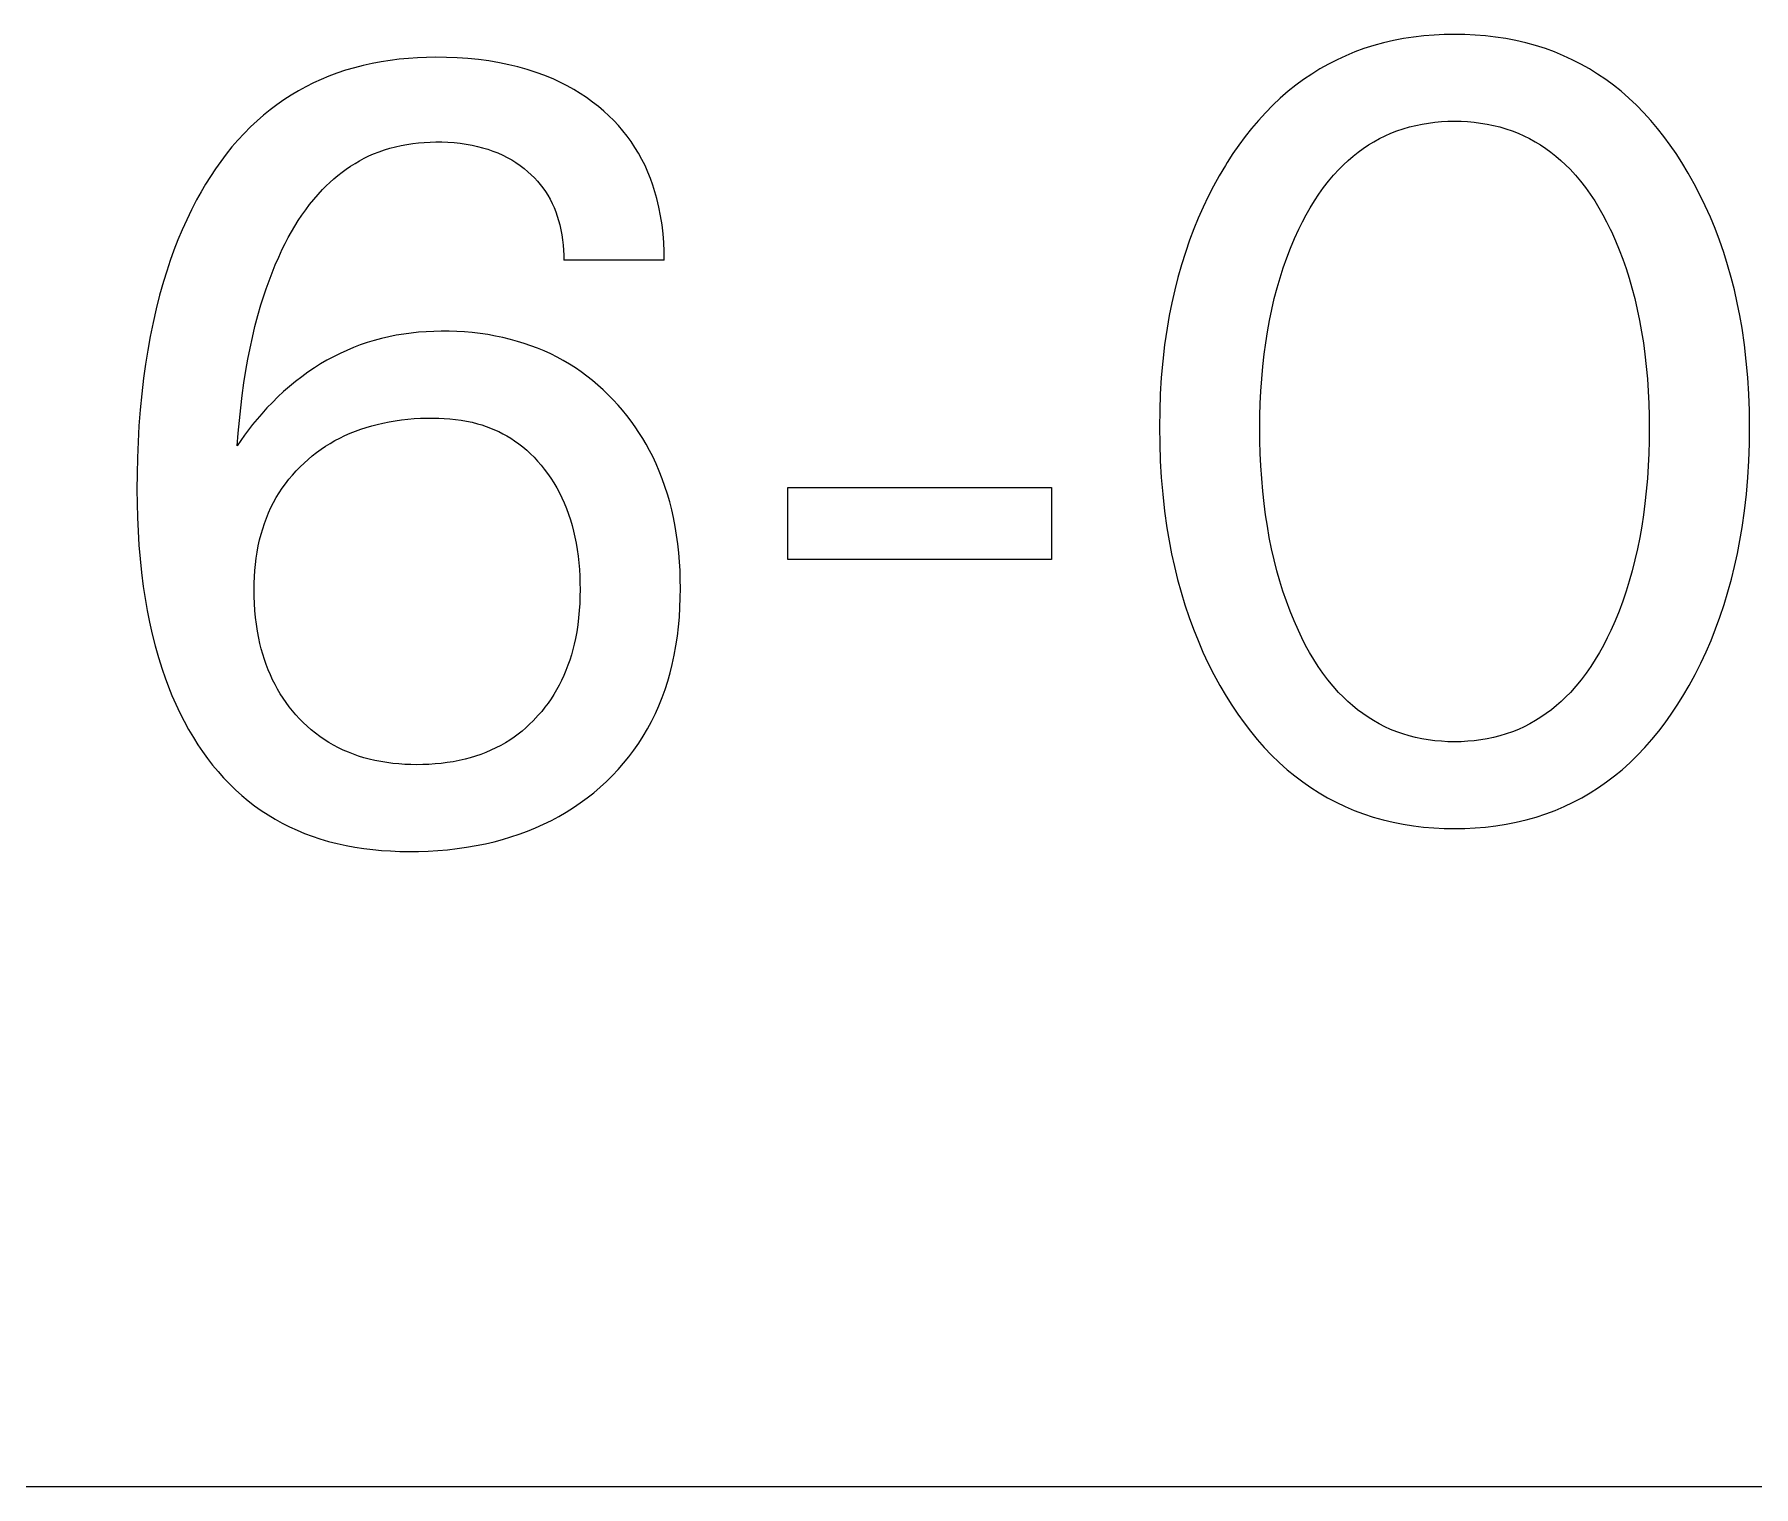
# Model space of a CAD drawing. Extents: x 10 to 622, y -523 to 292.
# Drawn here: x 262.188 to 262.961, y 94.014 to 94.667 of the extents above; entities that cross this region are included whole.
import ezdxf

# ---------------------------------------------------------------- set-up
doc = ezdxf.new("R2010")
doc.units = 0
doc.header["$LTSCALE"] = 5
doc.header["$MEASUREMENT"] = 0
doc.layers.get('0').update_dxf_attribs({"linetype": 'CONTINUOUS'})

msp = doc.modelspace()

# ---------------------------------------------------------------- linework, layer by layer
at = {"color": 7, "linetype": 'Continuous'}
for p, q in [((262.79009, 94.66213), (262.78571, 94.66073)), ((262.79452, 94.66334), (262.79009, 94.66213)), ((262.79899, 94.66438), (262.79452, 94.66334)), ((262.80351, 94.66524), (262.79899, 94.66438)), ((262.80806, 94.66593), (262.80351, 94.66524)), ((262.81263, 94.66646), (262.80806, 94.66593)), ((262.81723, 94.66683), (262.81263, 94.66646)), ((262.82184, 94.66705), (262.81723, 94.66683)), ((262.82645, 94.66712), (262.82184, 94.66705)), ((262.83108, 94.66705), (262.82645, 94.66712)), ((262.8357, 94.66684), (262.83108, 94.66705)), ((262.84031, 94.66647), (262.8357, 94.66684)), ((262.8449, 94.66594), (262.84031, 94.66647)), ((262.84946, 94.66525), (262.8449, 94.66594)), ((262.85399, 94.66438), (262.84946, 94.66525)), ((262.85847, 94.66335), (262.85399, 94.66438)), ((262.86292, 94.66213), (262.85847, 94.66335)), ((262.8673, 94.66073), (262.86292, 94.66213)), ((262.33957, 94.65406), (262.33556, 94.65318)), ((262.34362, 94.65481), (262.33957, 94.65406)), ((262.34768, 94.65543), (262.34362, 94.65481)), ((262.35177, 94.65593), (262.34768, 94.65543)), ((262.35587, 94.65632), (262.35177, 94.65593)), ((262.35999, 94.65659), (262.35587, 94.65632)), ((262.3641, 94.65676), (262.35999, 94.65659)), ((262.36822, 94.65683), (262.3641, 94.65676)), ((262.37303, 94.65678), (262.36822, 94.65683)), ((262.37782, 94.6566), (262.37303, 94.65678)), ((262.3826, 94.65627), (262.37782, 94.6566)), ((262.38737, 94.65579), (262.3826, 94.65627)), ((262.39212, 94.65516), (262.38737, 94.65579)), ((262.39684, 94.65436), (262.39212, 94.65516)), ((262.40101, 94.6535), (262.39684, 94.65436)), ((262.77362, 94.65572), (262.76973, 94.65372)), ((262.77759, 94.65755), (262.77362, 94.65572)), ((262.78162, 94.65922), (262.77759, 94.65755)), ((262.78571, 94.66073), (262.78162, 94.65922)), ((262.8714, 94.65922), (262.8673, 94.66073)), ((262.87543, 94.65755), (262.8714, 94.65922)), ((262.8794, 94.65572), (262.87543, 94.65755)), ((262.88329, 94.65373), (262.8794, 94.65572)), ((262.31665, 94.64688), (262.31318, 94.64528)), ((262.32017, 94.64835), (262.31665, 94.64688)), ((262.32374, 94.6497), (262.32017, 94.64835)), ((262.32763, 94.651), (262.32374, 94.6497)), ((262.33158, 94.65216), (262.32763, 94.651)), ((262.33556, 94.65318), (262.33158, 94.65216)), ((262.40516, 94.65251), (262.40101, 94.6535)), ((262.40926, 94.65136), (262.40516, 94.65251)), ((262.41331, 94.65006), (262.40926, 94.65136)), ((262.41731, 94.6486), (262.41331, 94.65006)), ((262.42124, 94.64696), (262.41731, 94.6486)), ((262.42431, 94.64553), (262.42124, 94.64696)), ((262.75858, 94.64684), (262.75506, 94.64425)), ((262.76221, 94.64928), (262.75858, 94.64684)), ((262.76593, 94.65157), (262.76221, 94.64928)), ((262.76973, 94.65372), (262.76593, 94.65157)), ((262.8871, 94.65158), (262.88329, 94.65373)), ((262.89082, 94.64928), (262.8871, 94.65158)), ((262.89444, 94.64684), (262.89082, 94.64928)), ((262.89796, 94.64426), (262.89444, 94.64684)), ((262.30314, 94.63975), (262.29992, 94.63768)), ((262.30642, 94.64171), (262.30314, 94.63975)), ((262.30977, 94.64355), (262.30642, 94.64171)), ((262.31318, 94.64528), (262.30977, 94.64355)), ((262.42732, 94.64399), (262.42431, 94.64553)), ((262.43028, 94.64234), (262.42732, 94.64399)), ((262.43317, 94.64058), (262.43028, 94.64234)), ((262.43599, 94.6387), (262.43317, 94.64058)), ((262.43874, 94.63672), (262.43599, 94.6387)), ((262.74809, 94.63846), (262.74467, 94.63525)), ((262.75164, 94.64154), (262.74809, 94.63846)), ((262.75506, 94.64425), (262.75164, 94.64154)), ((262.90138, 94.64154), (262.89796, 94.64426)), ((262.90491, 94.63846), (262.90138, 94.64154)), ((262.90832, 94.63525), (262.90491, 94.63846)), ((262.29076, 94.63081), (262.28788, 94.62831)), ((262.29373, 94.63321), (262.29076, 94.63081)), ((262.29679, 94.6355), (262.29373, 94.63321)), ((262.29992, 94.63768), (262.29679, 94.6355)), ((262.44141, 94.63463), (262.43874, 94.63672)), ((262.44376, 94.63263), (262.44141, 94.63463)), ((262.44604, 94.63054), (262.44376, 94.63263)), ((262.74138, 94.6319), (262.73822, 94.62842)), ((262.74467, 94.63525), (262.74138, 94.6319)), ((262.9116, 94.6319), (262.90832, 94.63525)), ((262.91475, 94.62842), (262.9116, 94.6319)), ((262.28489, 94.62551), (262.282, 94.62261)), ((262.28788, 94.62831), (262.28489, 94.62551)), ((262.44823, 94.62837), (262.44604, 94.63054)), ((262.45034, 94.62612), (262.44823, 94.62837)), ((262.45236, 94.62379), (262.45034, 94.62612)), ((262.45428, 94.62137), (262.45236, 94.62379)), ((262.73518, 94.62484), (262.73227, 94.62115)), ((262.73822, 94.62842), (262.73518, 94.62484)), ((262.79786, 94.6227), (262.80057, 94.62376)), ((262.80057, 94.62376), (262.80334, 94.6247)), ((262.80334, 94.6247), (262.80614, 94.62552)), ((262.80614, 94.62552), (262.80897, 94.62622)), ((262.80897, 94.62622), (262.81184, 94.6268)), ((262.81184, 94.6268), (262.81473, 94.62727)), ((262.81473, 94.62727), (262.81765, 94.62764)), ((262.81765, 94.62764), (262.82057, 94.62789)), ((262.82057, 94.62789), (262.82351, 94.62804)), ((262.82351, 94.62804), (262.82645, 94.62809)), ((262.82645, 94.62809), (262.8294, 94.62804)), ((262.8294, 94.62804), (262.83233, 94.62789)), ((262.83233, 94.62789), (262.83526, 94.62764)), ((262.83526, 94.62764), (262.83817, 94.62727)), ((262.83817, 94.62727), (262.84107, 94.6268)), ((262.84107, 94.6268), (262.84393, 94.62622)), ((262.84393, 94.62622), (262.84677, 94.62552)), ((262.84677, 94.62552), (262.84957, 94.6247)), ((262.84957, 94.6247), (262.85233, 94.62376)), ((262.85233, 94.62376), (262.85505, 94.6227)), ((262.91777, 94.62483), (262.91475, 94.62842)), ((262.92067, 94.62114), (262.91777, 94.62483)), ((262.27655, 94.6165), (262.27399, 94.61331)), ((262.27923, 94.6196), (262.27655, 94.6165)), ((262.282, 94.62261), (262.27923, 94.6196)), ((262.34514, 94.61521), (262.34762, 94.61597)), ((262.34762, 94.61597), (262.35014, 94.61662)), ((262.35014, 94.61662), (262.35268, 94.61719)), ((262.35268, 94.61719), (262.35524, 94.61767)), ((262.35524, 94.61767), (262.35782, 94.61805)), ((262.35782, 94.61805), (262.36041, 94.61835)), ((262.36041, 94.61835), (262.36301, 94.61857)), ((262.36301, 94.61857), (262.36562, 94.61871)), ((262.36562, 94.61871), (262.36822, 94.61877)), ((262.36822, 94.61877), (262.37096, 94.61875)), ((262.37096, 94.61875), (262.3737, 94.61864)), ((262.3737, 94.61864), (262.37643, 94.61844)), ((262.37643, 94.61844), (262.37914, 94.61815)), ((262.37914, 94.61815), (262.38185, 94.61776)), ((262.38185, 94.61776), (262.38454, 94.61728)), ((262.38454, 94.61728), (262.38691, 94.61676)), ((262.38691, 94.61676), (262.38926, 94.61616)), ((262.38926, 94.61616), (262.39159, 94.61547)), ((262.39159, 94.61547), (262.39389, 94.61468)), ((262.4561, 94.61889), (262.45428, 94.62137)), ((262.4578, 94.61633), (262.4561, 94.61889)), ((262.45943, 94.61365), (262.4578, 94.61633)), ((262.72947, 94.61736), (262.7268, 94.61349)), ((262.73227, 94.62115), (262.72947, 94.61736)), ((262.78307, 94.61411), (262.78539, 94.6158)), ((262.78539, 94.6158), (262.78777, 94.61739)), ((262.78777, 94.61739), (262.79021, 94.61888)), ((262.79021, 94.61888), (262.7927, 94.62026)), ((262.7927, 94.62026), (262.79525, 94.62154)), ((262.79525, 94.62154), (262.79786, 94.6227)), ((262.85505, 94.6227), (262.85765, 94.62154)), ((262.85765, 94.62154), (262.86021, 94.62026)), ((262.86021, 94.62026), (262.8627, 94.61888)), ((262.8627, 94.61888), (262.86514, 94.61739)), ((262.86514, 94.61739), (262.86752, 94.6158)), ((262.86752, 94.6158), (262.86984, 94.61411)), ((262.92346, 94.61736), (262.92067, 94.62114)), ((262.92612, 94.61349), (262.92346, 94.61736)), ((262.27152, 94.61003), (262.26915, 94.60669)), ((262.27399, 94.61331), (262.27152, 94.61003)), ((262.32797, 94.60653), (262.32992, 94.60786)), ((262.32992, 94.60786), (262.33191, 94.60912)), ((262.33191, 94.60912), (262.33394, 94.6103)), ((262.33394, 94.6103), (262.33602, 94.61142)), ((262.33602, 94.61142), (262.33813, 94.61245)), ((262.33813, 94.61245), (262.34027, 94.6134)), ((262.34027, 94.6134), (262.34269, 94.61436)), ((262.34269, 94.61436), (262.34514, 94.61521)), ((262.39389, 94.61468), (262.39615, 94.61379)), ((262.39615, 94.61379), (262.39836, 94.6128)), ((262.39836, 94.6128), (262.40038, 94.61179)), ((262.40038, 94.61179), (262.40236, 94.61067)), ((262.40236, 94.61067), (262.40428, 94.60947)), ((262.40428, 94.60947), (262.40614, 94.60818)), ((262.40614, 94.60818), (262.40795, 94.60681)), ((262.46094, 94.6109), (262.45943, 94.61365)), ((262.46233, 94.6081), (262.46094, 94.6109)), ((262.46361, 94.60523), (262.46233, 94.6081)), ((262.72337, 94.60816), (262.72065, 94.60358)), ((262.72424, 94.60955), (262.72337, 94.60816)), ((262.7268, 94.61349), (262.72424, 94.60955)), ((262.77452, 94.60651), (262.77655, 94.60853)), ((262.77655, 94.60853), (262.77865, 94.61047)), ((262.77865, 94.61047), (262.78083, 94.61233)), ((262.78083, 94.61233), (262.78307, 94.61411)), ((262.86984, 94.61411), (262.87208, 94.61233)), ((262.87208, 94.61233), (262.87426, 94.61047)), ((262.87426, 94.61047), (262.87636, 94.60853)), ((262.87636, 94.60853), (262.87839, 94.60651)), ((262.92867, 94.60955), (262.92612, 94.61349)), ((262.93155, 94.60479), (262.92867, 94.60955)), ((262.2647, 94.59979), (262.26262, 94.59625)), ((262.26688, 94.60327), (262.2647, 94.59979)), ((262.26915, 94.60669), (262.26688, 94.60327)), ((262.31892, 94.59897), (262.32063, 94.60059)), ((262.32063, 94.60059), (262.3224, 94.60217)), ((262.3224, 94.60217), (262.32421, 94.60368)), ((262.32421, 94.60368), (262.32607, 94.60514)), ((262.32607, 94.60514), (262.32797, 94.60653)), ((262.40795, 94.60681), (262.40969, 94.60535)), ((262.40969, 94.60535), (262.41116, 94.60401)), ((262.41116, 94.60401), (262.41257, 94.6026)), ((262.41257, 94.6026), (262.41393, 94.60114)), ((262.41393, 94.60114), (262.41521, 94.59962)), ((262.46478, 94.60231), (262.46361, 94.60523)), ((262.46584, 94.59935), (262.46478, 94.60231)), ((262.72065, 94.60358), (262.71807, 94.59892)), ((262.76751, 94.59823), (262.76972, 94.60109)), ((262.76972, 94.60109), (262.77206, 94.60385)), ((262.77206, 94.60385), (262.77452, 94.60651)), ((262.87839, 94.60651), (262.88085, 94.60385)), ((262.88085, 94.60385), (262.88318, 94.60109)), ((262.88318, 94.60109), (262.8854, 94.59823)), ((262.93428, 94.59995), (262.93155, 94.60479)), ((262.93685, 94.59502), (262.93428, 94.59995)), ((262.26064, 94.59267), (262.25834, 94.58825)), ((262.26262, 94.59625), (262.26064, 94.59267)), ((262.31147, 94.5906), (262.31332, 94.5929)), ((262.31332, 94.5929), (262.31525, 94.59513)), ((262.31525, 94.59513), (262.31726, 94.5973)), ((262.31726, 94.5973), (262.31892, 94.59897)), ((262.41521, 94.59962), (262.41643, 94.59805)), ((262.41643, 94.59805), (262.41757, 94.59643)), ((262.41757, 94.59643), (262.41864, 94.59475)), ((262.41864, 94.59475), (262.41965, 94.59298)), ((262.41965, 94.59298), (262.42058, 94.59115)), ((262.46679, 94.59635), (262.46584, 94.59935)), ((262.46764, 94.59332), (262.46679, 94.59635)), ((262.46858, 94.5894), (262.46764, 94.59332)), ((262.71564, 94.59419), (262.71335, 94.58939)), ((262.71807, 94.59892), (262.71564, 94.59419)), ((262.76153, 94.58916), (262.76341, 94.59225)), ((262.76341, 94.59225), (262.76541, 94.59528)), ((262.76541, 94.59528), (262.76751, 94.59823)), ((262.8854, 94.59823), (262.8875, 94.59528)), ((262.8875, 94.59528), (262.88949, 94.59225)), ((262.88949, 94.59225), (262.89138, 94.58916)), ((262.93926, 94.59002), (262.93685, 94.59502)), ((262.25834, 94.58825), (262.25618, 94.58378)), ((262.30636, 94.58337), (262.30799, 94.58583)), ((262.30799, 94.58583), (262.30969, 94.58824)), ((262.30969, 94.58824), (262.31147, 94.5906)), ((262.42058, 94.59115), (262.42142, 94.58929)), ((262.42142, 94.58929), (262.42218, 94.58739)), ((262.42218, 94.58739), (262.42287, 94.58545)), ((262.42287, 94.58545), (262.42347, 94.58349)), ((262.46935, 94.58546), (262.46858, 94.5894)), ((262.46997, 94.58148), (262.46935, 94.58546)), ((262.71119, 94.58453), (262.70918, 94.57961)), ((262.71335, 94.58939), (262.71119, 94.58453)), ((262.75804, 94.58279), (262.75974, 94.586)), ((262.75974, 94.586), (262.76153, 94.58916)), ((262.89138, 94.58916), (262.89317, 94.586)), ((262.89317, 94.586), (262.89486, 94.58279)), ((262.94153, 94.58496), (262.93926, 94.59002)), ((262.94364, 94.57983), (262.94153, 94.58496)), ((262.25415, 94.57926), (262.25224, 94.57468)), ((262.25618, 94.58378), (262.25415, 94.57926)), ((262.30187, 94.57573), (262.3033, 94.57831)), ((262.3033, 94.57831), (262.3048, 94.58086)), ((262.3048, 94.58086), (262.30636, 94.58337)), ((262.42347, 94.58349), (262.424, 94.5815)), ((262.424, 94.5815), (262.42451, 94.57925)), ((262.42451, 94.57925), (262.42493, 94.57698)), ((262.42493, 94.57698), (262.42526, 94.5747)), ((262.47043, 94.5775), (262.46997, 94.58148)), ((262.47074, 94.57352), (262.47043, 94.5775)), ((262.70918, 94.57961), (262.7073, 94.57464)), ((262.75448, 94.57528), (262.75644, 94.57954)), ((262.75644, 94.57954), (262.75804, 94.58279)), ((262.89486, 94.58279), (262.89647, 94.57954)), ((262.89647, 94.57954), (262.89699, 94.57845)), ((262.89699, 94.57845), (262.89883, 94.57436)), ((262.94561, 94.57464), (262.94364, 94.57983)), ((262.25044, 94.57006), (262.24876, 94.5654)), ((262.25224, 94.57468), (262.25044, 94.57006)), ((262.29755, 94.56699), (262.29918, 94.57047)), ((262.29918, 94.57047), (262.30049, 94.57311)), ((262.30049, 94.57311), (262.30187, 94.57573)), ((262.42526, 94.5747), (262.42551, 94.57241)), ((262.42551, 94.57241), (262.42568, 94.57013)), ((262.42568, 94.57013), (262.42577, 94.56785)), ((262.4709, 94.56954), (262.47074, 94.57352)), ((262.47092, 94.56559), (262.4709, 94.56954)), ((262.70538, 94.5691), (262.70362, 94.56351)), ((262.7073, 94.57464), (262.70538, 94.5691)), ((262.75098, 94.56659), (262.75267, 94.57096)), ((262.75267, 94.57096), (262.75448, 94.57528)), ((262.89883, 94.57436), (262.90054, 94.57021)), ((262.90054, 94.57021), (262.90214, 94.56602)), ((262.94753, 94.5691), (262.94561, 94.57464)), ((262.94929, 94.56351), (262.94753, 94.5691)), ((262.24876, 94.5654), (262.24719, 94.5607)), ((262.29456, 94.55994), (262.29602, 94.56348)), ((262.29602, 94.56348), (262.29755, 94.56699)), ((262.42577, 94.56785), (262.42579, 94.56559)), ((262.47092, 94.56559), (262.42579, 94.56559)), ((262.70362, 94.56351), (262.70202, 94.55787)), ((262.74799, 94.55772), (262.74942, 94.56217)), ((262.74942, 94.56217), (262.75098, 94.56659)), ((262.90214, 94.56602), (262.90361, 94.56179)), ((262.90361, 94.56179), (262.90497, 94.55752)), ((262.95089, 94.55787), (262.94929, 94.56351)), ((262.24573, 94.55596), (262.244, 94.54986)), ((262.24719, 94.5607), (262.24573, 94.55596)), ((262.29191, 94.55276), (262.2932, 94.55636)), ((262.2932, 94.55636), (262.29456, 94.55994)), ((262.70202, 94.55787), (262.70058, 94.55219)), ((262.74668, 94.55322), (262.74799, 94.55772)), ((262.90497, 94.55752), (262.90623, 94.55322)), ((262.95233, 94.55219), (262.95089, 94.55787)), ((262.244, 94.54986), (262.24244, 94.54372)), ((262.28956, 94.54547), (262.2907, 94.54913)), ((262.2907, 94.54913), (262.29191, 94.55276)), ((262.69928, 94.54648), (262.69814, 94.54073)), ((262.70058, 94.55219), (262.69928, 94.54648)), ((262.74423, 94.54338), (262.74539, 94.54832)), ((262.74539, 94.54832), (262.74668, 94.55322)), ((262.90623, 94.55322), (262.90752, 94.54832)), ((262.90752, 94.54832), (262.90867, 94.54338)), ((262.95363, 94.54648), (262.95233, 94.55219)), ((262.95477, 94.54073), (262.95363, 94.54648)), ((262.24244, 94.54372), (262.24103, 94.53754)), ((262.28688, 94.53577), (262.28816, 94.54064)), ((262.28816, 94.54064), (262.28956, 94.54547)), ((262.69814, 94.54073), (262.69713, 94.53495)), ((262.74229, 94.53342), (262.7432, 94.53841)), ((262.7432, 94.53841), (262.74423, 94.54338)), ((262.90867, 94.54338), (262.90971, 94.53841)), ((262.90971, 94.53841), (262.91061, 94.53342)), ((262.95578, 94.53495), (262.95477, 94.54073)), ((262.23977, 94.53133), (262.23864, 94.52509)), ((262.24103, 94.53754), (262.23977, 94.53133)), ((262.28465, 94.52595), (262.28572, 94.53087)), ((262.28572, 94.53087), (262.28688, 94.53577)), ((262.34381, 94.53039), (262.34054, 94.52951)), ((262.34711, 94.53115), (262.34381, 94.53039)), ((262.35043, 94.5318), (262.34711, 94.53115)), ((262.35377, 94.53235), (262.35043, 94.5318)), ((262.35713, 94.5328), (262.35377, 94.53235)), ((262.3605, 94.53315), (262.35713, 94.5328)), ((262.36388, 94.5334), (262.3605, 94.53315)), ((262.36727, 94.53356), (262.36388, 94.5334)), ((262.37066, 94.53363), (262.36727, 94.53356)), ((262.37416, 94.53361), (262.37066, 94.53363)), ((262.37766, 94.5335), (262.37416, 94.53361)), ((262.38115, 94.5333), (262.37766, 94.5335)), ((262.38464, 94.53299), (262.38115, 94.5333)), ((262.38811, 94.53259), (262.38464, 94.53299)), ((262.39157, 94.53209), (262.38811, 94.53259)), ((262.39501, 94.53148), (262.39157, 94.53209)), ((262.39843, 94.53076), (262.39501, 94.53148)), ((262.40183, 94.52994), (262.39843, 94.53076)), ((262.69713, 94.53495), (262.69606, 94.52759)), ((262.7415, 94.52841), (262.74229, 94.53342)), ((262.91061, 94.53342), (262.9114, 94.52841)), ((262.95685, 94.52759), (262.95578, 94.53495)), ((262.23864, 94.52509), (262.23765, 94.51882)), ((262.28368, 94.521), (262.28465, 94.52595)), ((262.32514, 94.52363), (262.32218, 94.52215)), ((262.32814, 94.52501), (262.32514, 94.52363)), ((262.33119, 94.52629), (262.32814, 94.52501)), ((262.33427, 94.52747), (262.33119, 94.52629)), ((262.33739, 94.52854), (262.33427, 94.52747)), ((262.34054, 94.52951), (262.33739, 94.52854)), ((262.40492, 94.52909), (262.40183, 94.52994)), ((262.40798, 94.52815), (262.40492, 94.52909)), ((262.41102, 94.52712), (262.40798, 94.52815)), ((262.41401, 94.52598), (262.41102, 94.52712)), ((262.41697, 94.52476), (262.41401, 94.52598)), ((262.41989, 94.52344), (262.41697, 94.52476)), ((262.42276, 94.52202), (262.41989, 94.52344)), ((262.69606, 94.52759), (262.6952, 94.52021)), ((262.74021, 94.51784), (262.74083, 94.52338)), ((262.74083, 94.52338), (262.7415, 94.52841)), ((262.9114, 94.52841), (262.91208, 94.52338)), ((262.91208, 94.52338), (262.9127, 94.51784)), ((262.9577, 94.52021), (262.95685, 94.52759)), ((262.23765, 94.51882), (262.23678, 94.51254)), ((262.28193, 94.51041), (262.28281, 94.51604)), ((262.28281, 94.51604), (262.28368, 94.521)), ((262.31073, 94.51519), (262.30789, 94.51313)), ((262.31363, 94.51715), (262.31073, 94.51519)), ((262.31642, 94.51891), (262.31363, 94.51715)), ((262.31928, 94.52057), (262.31642, 94.51891)), ((262.32218, 94.52215), (262.31928, 94.52057)), ((262.42558, 94.5205), (262.42276, 94.52202)), ((262.42834, 94.51888), (262.42558, 94.5205)), ((262.43103, 94.51718), (262.42834, 94.51888)), ((262.43365, 94.51538), (262.43103, 94.51718)), ((262.43622, 94.51348), (262.43365, 94.51538)), ((262.6952, 94.52021), (262.69455, 94.5128)), ((262.73971, 94.51229), (262.74021, 94.51784)), ((262.9127, 94.51784), (262.91319, 94.51229)), ((262.95835, 94.5128), (262.9577, 94.52021)), ((262.23678, 94.51254), (262.23594, 94.50541)), ((262.28115, 94.50477), (262.28193, 94.51041)), ((262.30242, 94.50876), (262.29978, 94.50646)), ((262.30512, 94.51099), (262.30242, 94.50876)), ((262.30789, 94.51313), (262.30512, 94.51099)), ((262.43871, 94.51151), (262.43622, 94.51348)), ((262.44115, 94.50945), (262.43871, 94.51151)), ((262.44351, 94.50731), (262.44115, 94.50945)), ((262.44581, 94.50509), (262.44351, 94.50731)), ((262.69455, 94.5128), (262.6941, 94.50538)), ((262.73934, 94.50673), (262.73971, 94.51229)), ((262.91319, 94.51229), (262.91357, 94.50673)), ((262.95881, 94.50538), (262.95835, 94.5128)), ((262.23594, 94.50541), (262.23525, 94.49826)), ((262.28047, 94.49912), (262.28115, 94.50477)), ((262.29471, 94.50163), (262.29228, 94.49912)), ((262.29721, 94.50408), (262.29471, 94.50163)), ((262.29978, 94.50646), (262.29721, 94.50408)), ((262.44803, 94.5028), (262.44581, 94.50509)), ((262.45019, 94.50045), (262.44803, 94.5028)), ((262.45222, 94.49809), (262.45019, 94.50045)), ((262.6941, 94.50538), (262.69383, 94.49794)), ((262.73893, 94.49559), (262.73908, 94.50116)), ((262.73908, 94.50116), (262.73934, 94.50673)), ((262.91357, 94.50673), (262.91383, 94.50116)), ((262.91383, 94.50116), (262.91398, 94.49559)), ((262.95907, 94.49794), (262.95881, 94.50538)), ((262.23525, 94.49826), (262.23469, 94.4911)), ((262.27937, 94.48781), (262.27988, 94.49347)), ((262.27988, 94.49347), (262.28047, 94.49912)), ((262.28576, 94.4917), (262.2821, 94.4869)), ((262.28991, 94.49655), (262.28576, 94.4917)), ((262.29228, 94.49912), (262.28991, 94.49655)), ((262.3394, 94.49111), (262.34189, 94.49176)), ((262.34189, 94.49176), (262.34439, 94.49235)), ((262.34439, 94.49235), (262.34718, 94.49291)), ((262.34718, 94.49291), (262.34999, 94.49339)), ((262.34999, 94.49339), (262.3528, 94.49379)), ((262.3528, 94.49379), (262.35563, 94.4941)), ((262.35563, 94.4941), (262.35846, 94.49434)), ((262.35846, 94.49434), (262.3613, 94.4945)), ((262.3613, 94.4945), (262.36415, 94.49459)), ((262.36415, 94.49459), (262.367, 94.4946)), ((262.367, 94.4946), (262.36953, 94.49454)), ((262.36953, 94.49454), (262.37205, 94.49442)), ((262.37205, 94.49442), (262.37457, 94.49423)), ((262.37457, 94.49423), (262.37708, 94.49397)), ((262.37708, 94.49397), (262.37958, 94.49363)), ((262.37958, 94.49363), (262.38207, 94.49319)), ((262.38207, 94.49319), (262.38453, 94.49267)), ((262.38453, 94.49267), (262.38698, 94.49205)), ((262.38698, 94.49205), (262.38894, 94.49147)), ((262.45418, 94.49567), (262.45222, 94.49809)), ((262.45607, 94.4932), (262.45418, 94.49567)), ((262.45788, 94.49067), (262.45607, 94.4932)), ((262.69383, 94.49794), (262.69374, 94.4905)), ((262.73887, 94.49001), (262.73893, 94.49559)), ((262.91398, 94.49559), (262.91403, 94.49001)), ((262.95916, 94.4905), (262.95907, 94.49794)), ((262.23428, 94.48393), (262.23399, 94.47676)), ((262.23469, 94.4911), (262.23428, 94.48393)), ((262.27893, 94.48215), (262.27937, 94.48781)), ((262.28048, 94.48455), (262.27893, 94.48215)), ((262.2821, 94.4869), (262.28048, 94.48455)), ((262.32073, 94.48322), (262.32287, 94.48444)), ((262.32287, 94.48444), (262.32504, 94.4856)), ((262.32504, 94.4856), (262.32735, 94.48672)), ((262.32735, 94.48672), (262.3297, 94.48775)), ((262.3297, 94.48775), (262.33208, 94.48871)), ((262.33208, 94.48871), (262.3345, 94.48959)), ((262.3345, 94.48959), (262.33694, 94.49039)), ((262.33694, 94.49039), (262.3394, 94.49111)), ((262.38894, 94.49147), (262.39088, 94.49082)), ((262.39088, 94.49082), (262.3928, 94.49011)), ((262.3928, 94.49011), (262.39469, 94.48932)), ((262.39469, 94.48932), (262.39655, 94.48847)), ((262.39655, 94.48847), (262.39838, 94.48756)), ((262.39838, 94.48756), (262.40018, 94.48657)), ((262.40018, 94.48657), (262.40193, 94.48552)), ((262.40193, 94.48552), (262.40365, 94.4844)), ((262.40365, 94.4844), (262.40553, 94.48306)), ((262.45962, 94.48809), (262.45788, 94.49067)), ((262.46128, 94.48547), (262.45962, 94.48809)), ((262.46286, 94.48279), (262.46128, 94.48547)), ((262.69374, 94.4905), (262.69382, 94.48294)), ((262.73892, 94.48436), (262.73887, 94.49001)), ((262.73907, 94.4787), (262.73892, 94.48436)), ((262.91399, 94.48436), (262.91384, 94.4787)), ((262.91403, 94.49001), (262.91399, 94.48436)), ((262.95908, 94.48295), (262.95916, 94.4905)), ((262.23399, 94.47676), (262.23384, 94.46958)), ((262.31077, 94.47599), (262.31266, 94.47758)), ((262.31266, 94.47758), (262.31461, 94.47909)), ((262.31461, 94.47909), (262.3166, 94.48054)), ((262.3166, 94.48054), (262.31864, 94.48191)), ((262.31864, 94.48191), (262.32073, 94.48322)), ((262.40553, 94.48306), (262.40736, 94.48163)), ((262.40736, 94.48163), (262.40912, 94.48013)), ((262.40912, 94.48013), (262.41082, 94.47856)), ((262.41082, 94.47856), (262.41246, 94.47693)), ((262.41246, 94.47693), (262.41404, 94.47523)), ((262.46436, 94.48007), (262.46286, 94.48279)), ((262.46577, 94.4773), (262.46436, 94.48007)), ((262.46733, 94.47401), (262.46577, 94.4773)), ((262.69382, 94.48294), (262.69408, 94.47538)), ((262.73933, 94.47306), (262.73907, 94.4787)), ((262.91384, 94.4787), (262.91358, 94.47306)), ((262.95883, 94.47541), (262.95908, 94.48295)), ((262.23384, 94.46958), (262.2338, 94.46239)), ((262.30212, 94.46704), (262.30373, 94.46896)), ((262.30373, 94.46896), (262.3054, 94.47082)), ((262.3054, 94.47082), (262.30714, 94.47261)), ((262.30714, 94.47261), (262.30894, 94.47435)), ((262.30894, 94.47435), (262.31077, 94.47599)), ((262.41404, 94.47523), (262.41556, 94.47347)), ((262.41556, 94.47347), (262.41701, 94.47166)), ((262.41701, 94.47166), (262.41852, 94.46963)), ((262.41852, 94.46963), (262.41996, 94.46755)), ((262.46876, 94.47067), (262.46733, 94.47401)), ((262.47009, 94.46729), (262.46876, 94.47067)), ((262.69408, 94.47538), (262.69453, 94.46783)), ((262.7397, 94.46741), (262.73933, 94.47306)), ((262.91358, 94.47306), (262.91321, 94.46741)), ((262.95838, 94.46788), (262.95883, 94.47541)), ((262.2338, 94.46239), (262.23387, 94.45616)), ((262.29647, 94.45882), (262.29776, 94.46095)), ((262.29776, 94.46095), (262.29914, 94.46303)), ((262.29914, 94.46303), (262.30059, 94.46506)), ((262.30059, 94.46506), (262.30212, 94.46704)), ((262.41996, 94.46755), (262.42132, 94.46541)), ((262.42132, 94.46541), (262.42259, 94.46323)), ((262.42259, 94.46323), (262.42379, 94.461)), ((262.42379, 94.461), (262.42491, 94.45873)), ((262.47131, 94.46386), (262.47009, 94.46729)), ((262.47242, 94.46039), (262.47131, 94.46386)), ((262.52663, 94.43098), (262.52663, 94.46342)), ((262.52663, 94.46342), (262.6452, 94.46342)), ((262.6452, 94.46342), (262.6452, 94.43098)), ((262.69453, 94.46783), (262.69517, 94.46029)), ((262.74019, 94.46178), (262.7397, 94.46741)), ((262.7408, 94.45616), (262.74019, 94.46178)), ((262.91272, 94.46178), (262.91211, 94.45616)), ((262.91321, 94.46741), (262.91272, 94.46178)), ((262.95774, 94.46036), (262.95838, 94.46788)), ((262.23387, 94.45616), (262.23403, 94.44993)), ((262.29302, 94.45198), (262.29408, 94.4543)), ((262.29408, 94.4543), (262.29523, 94.45658)), ((262.29523, 94.45658), (262.29647, 94.45882)), ((262.42491, 94.45873), (262.42595, 94.45643)), ((262.42595, 94.45643), (262.42698, 94.45394)), ((262.42698, 94.45394), (262.42791, 94.45141)), ((262.47342, 94.45689), (262.47242, 94.46039)), ((262.47432, 94.45337), (262.47342, 94.45689)), ((262.47512, 94.44982), (262.47432, 94.45337)), ((262.69517, 94.46029), (262.69602, 94.45278)), ((262.74147, 94.45105), (262.7408, 94.45616)), ((262.91211, 94.45616), (262.91144, 94.45105)), ((262.95583, 94.4454), (262.95689, 94.45287)), ((262.95689, 94.45287), (262.95774, 94.46036)), ((262.23403, 94.44993), (262.2343, 94.4437)), ((262.29035, 94.44479), (262.29116, 94.44722)), ((262.29116, 94.44722), (262.29205, 94.44962)), ((262.29205, 94.44962), (262.29302, 94.45198)), ((262.42791, 94.45141), (262.42875, 94.44885)), ((262.42875, 94.44885), (262.42951, 94.44626)), ((262.42951, 94.44626), (262.43019, 94.44365)), ((262.47589, 94.44589), (262.47512, 94.44982)), ((262.47654, 94.44194), (262.47589, 94.44589)), ((262.69602, 94.45278), (262.69708, 94.44529)), ((262.69708, 94.44529), (262.69807, 94.43943)), ((262.74225, 94.44596), (262.74147, 94.45105)), ((262.74314, 94.44089), (262.74225, 94.44596)), ((262.91066, 94.44596), (262.90976, 94.44089)), ((262.91144, 94.45105), (262.91066, 94.44596)), ((262.95484, 94.43953), (262.95583, 94.4454)), ((262.2343, 94.4437), (262.23468, 94.43748)), ((262.23468, 94.43748), (262.23519, 94.43127)), ((262.28838, 94.43712), (262.28899, 94.43987)), ((262.28899, 94.43987), (262.28963, 94.44234)), ((262.28963, 94.44234), (262.29035, 94.44479)), ((262.43019, 94.44365), (262.4308, 94.44102)), ((262.4308, 94.44102), (262.43132, 94.43838)), ((262.43132, 94.43838), (262.43182, 94.43542)), ((262.47708, 94.43797), (262.47654, 94.44194)), ((262.47751, 94.43399), (262.47708, 94.43797)), ((262.69807, 94.43943), (262.69919, 94.43359)), ((262.74416, 94.43584), (262.74314, 94.44089)), ((262.90976, 94.44089), (262.90875, 94.43584)), ((262.95371, 94.4337), (262.95484, 94.43953)), ((262.23519, 94.43127), (262.23583, 94.42507)), ((262.28709, 94.42877), (262.28743, 94.43156)), ((262.28743, 94.43156), (262.28786, 94.43435)), ((262.28786, 94.43435), (262.28838, 94.43712)), ((262.43182, 94.43542), (262.43223, 94.43246)), ((262.43223, 94.43246), (262.43256, 94.42948)), ((262.47784, 94.43), (262.47751, 94.43399)), ((262.47807, 94.42601), (262.47784, 94.43)), ((262.6452, 94.43098), (262.52663, 94.43098)), ((262.69919, 94.43359), (262.70047, 94.42778)), ((262.7453, 94.43082), (262.74416, 94.43584)), ((262.74657, 94.42583), (262.7453, 94.43082)), ((262.90761, 94.43082), (262.90634, 94.42583)), ((262.90875, 94.43584), (262.90761, 94.43082)), ((262.95244, 94.42789), (262.95371, 94.4337)), ((262.23583, 94.42507), (262.23662, 94.41889)), ((262.28654, 94.42033), (262.28665, 94.42315)), ((262.28665, 94.42315), (262.28683, 94.42596)), ((262.28683, 94.42596), (262.28709, 94.42877)), ((262.43256, 94.42948), (262.43281, 94.42649)), ((262.43281, 94.42649), (262.43298, 94.4235)), ((262.43298, 94.4235), (262.43308, 94.4205)), ((262.4782, 94.422), (262.47807, 94.42601)), ((262.47824, 94.41799), (262.4782, 94.422)), ((262.70047, 94.42778), (262.70189, 94.42201)), ((262.70189, 94.42201), (262.70346, 94.41627)), ((262.74786, 94.42126), (262.74657, 94.42583)), ((262.90634, 94.42583), (262.90504, 94.42126)), ((262.94944, 94.41638), (262.95102, 94.42212)), ((262.95102, 94.42212), (262.95244, 94.42789)), ((262.23662, 94.41889), (262.23743, 94.4135)), ((262.28649, 94.41751), (262.28654, 94.42033)), ((262.28652, 94.41436), (262.28649, 94.41751)), ((262.28664, 94.41121), (262.28652, 94.41436)), ((262.43307, 94.41433), (262.43295, 94.41115)), ((262.43311, 94.41751), (262.43307, 94.41433)), ((262.43308, 94.4205), (262.43311, 94.41751)), ((262.47819, 94.41367), (262.47824, 94.41799)), ((262.70346, 94.41627), (262.70519, 94.41059)), ((262.74927, 94.41672), (262.74786, 94.42126)), ((262.75081, 94.41223), (262.74927, 94.41672)), ((262.90363, 94.41672), (262.9021, 94.41223)), ((262.90504, 94.42126), (262.90363, 94.41672)), ((262.94772, 94.4107), (262.94944, 94.41638)), ((262.23743, 94.4135), (262.23836, 94.40812)), ((262.23836, 94.40812), (262.23942, 94.40278)), ((262.28684, 94.40808), (262.28664, 94.41121)), ((262.28713, 94.40495), (262.28684, 94.40808)), ((262.43275, 94.40798), (262.43247, 94.40481)), ((262.43295, 94.41115), (262.43275, 94.40798)), ((262.47777, 94.40505), (262.47803, 94.40936)), ((262.47803, 94.40936), (262.47819, 94.41367)), ((262.70519, 94.41059), (262.70708, 94.40495)), ((262.75247, 94.40778), (262.75081, 94.41223)), ((262.75426, 94.40337), (262.75247, 94.40778)), ((262.90044, 94.40778), (262.89864, 94.40337)), ((262.9021, 94.41223), (262.90044, 94.40778)), ((262.94583, 94.40506), (262.94772, 94.4107)), ((262.23942, 94.40278), (262.24062, 94.39746)), ((262.28751, 94.40183), (262.28713, 94.40495)), ((262.288, 94.39872), (262.28751, 94.40183)), ((262.28858, 94.39563), (262.288, 94.39872)), ((262.43208, 94.40166), (262.43161, 94.39851)), ((262.43247, 94.40481), (262.43208, 94.40166)), ((262.47687, 94.39646), (262.47738, 94.40075)), ((262.47738, 94.40075), (262.47777, 94.40505)), ((262.70708, 94.40495), (262.70901, 94.3997)), ((262.70901, 94.3997), (262.71109, 94.39449)), ((262.7562, 94.39902), (262.75426, 94.40337)), ((262.75779, 94.39568), (262.7562, 94.39902)), ((262.89671, 94.39902), (262.89512, 94.39568)), ((262.89864, 94.40337), (262.89671, 94.39902)), ((262.94182, 94.39457), (262.9439, 94.39979)), ((262.9439, 94.39979), (262.94583, 94.40506)), ((262.24062, 94.39746), (262.24195, 94.39217)), ((262.24195, 94.39217), (262.24344, 94.38693)), ((262.28912, 94.39321), (262.28858, 94.39563)), ((262.28972, 94.3908), (262.28912, 94.39321)), ((262.43049, 94.39295), (262.42989, 94.39053)), ((262.43102, 94.39539), (262.43049, 94.39295)), ((262.43161, 94.39851), (262.43102, 94.39539)), ((262.47546, 94.38795), (262.47623, 94.3922)), ((262.47623, 94.3922), (262.47687, 94.39646)), ((262.71109, 94.39449), (262.71331, 94.38935)), ((262.75948, 94.39238), (262.75779, 94.39568)), ((262.76127, 94.38914), (262.75948, 94.39238)), ((262.89343, 94.39238), (262.89164, 94.38914)), ((262.89512, 94.39568), (262.89343, 94.39238)), ((262.93959, 94.38942), (262.94182, 94.39457)), ((262.24344, 94.38693), (262.24508, 94.38173)), ((262.29039, 94.38841), (262.28972, 94.3908)), ((262.29113, 94.38604), (262.29039, 94.38841)), ((262.29195, 94.3837), (262.29113, 94.38604)), ((262.29284, 94.38138), (262.29195, 94.3837)), ((262.42767, 94.3834), (262.42678, 94.38107)), ((262.42848, 94.38575), (262.42767, 94.3834)), ((262.42922, 94.38813), (262.42848, 94.38575)), ((262.42989, 94.39053), (262.42922, 94.38813)), ((262.47359, 94.37996), (262.47454, 94.38373)), ((262.47454, 94.38373), (262.47546, 94.38795)), ((262.71331, 94.38935), (262.71569, 94.38427)), ((262.71569, 94.38427), (262.71822, 94.37927)), ((262.76315, 94.38595), (262.76127, 94.38914)), ((262.76515, 94.38283), (262.76315, 94.38595)), ((262.88976, 94.38595), (262.88776, 94.38283)), ((262.89164, 94.38914), (262.88976, 94.38595)), ((262.93468, 94.37931), (262.93721, 94.38432)), ((262.93721, 94.38432), (262.93959, 94.38942)), ((262.24508, 94.38173), (262.24646, 94.37772)), ((262.24646, 94.37772), (262.24795, 94.37374)), ((262.2938, 94.3791), (262.29284, 94.38138)), ((262.29484, 94.37685), (262.2938, 94.3791)), ((262.29591, 94.37474), (262.29484, 94.37685)), ((262.42476, 94.37652), (262.4237, 94.37442)), ((262.42581, 94.37878), (262.42476, 94.37652)), ((262.42678, 94.38107), (262.42581, 94.37878)), ((262.47133, 94.37252), (262.47252, 94.37622)), ((262.47252, 94.37622), (262.47359, 94.37996)), ((262.71822, 94.37927), (262.72091, 94.37434)), ((262.76725, 94.3798), (262.76515, 94.38283)), ((262.76948, 94.37684), (262.76725, 94.3798)), ((262.77183, 94.37399), (262.76948, 94.37684)), ((262.88343, 94.37684), (262.88108, 94.37399)), ((262.88566, 94.3798), (262.88343, 94.37684)), ((262.88776, 94.38283), (262.88566, 94.3798)), ((262.932, 94.37436), (262.93468, 94.37931)), ((262.24795, 94.37374), (262.24954, 94.36981)), ((262.24954, 94.36981), (262.25124, 94.36592)), ((262.29704, 94.37267), (262.29591, 94.37474)), ((262.29825, 94.37064), (262.29704, 94.37267)), ((262.29952, 94.36865), (262.29825, 94.37064)), ((262.30087, 94.3667), (262.29952, 94.36865)), ((262.42008, 94.36836), (262.41874, 94.36643)), ((262.42136, 94.37034), (262.42008, 94.36836)), ((262.42256, 94.37236), (262.42136, 94.37034)), ((262.4237, 94.37442), (262.42256, 94.37236)), ((262.46857, 94.36525), (262.47001, 94.36886)), ((262.47001, 94.36886), (262.47133, 94.37252)), ((262.72091, 94.37434), (262.72375, 94.3695)), ((262.72375, 94.3695), (262.7263, 94.36544)), ((262.7743, 94.37123), (262.77183, 94.37399)), ((262.77633, 94.36917), (262.7743, 94.37123)), ((262.77843, 94.36717), (262.77633, 94.36917)), ((262.87658, 94.36917), (262.87448, 94.36717)), ((262.87861, 94.37123), (262.87658, 94.36917)), ((262.88108, 94.37399), (262.87861, 94.37123)), ((262.92662, 94.36544), (262.92916, 94.3695)), ((262.92916, 94.3695), (262.932, 94.37436)), ((262.25124, 94.36592), (262.25305, 94.36208)), ((262.25305, 94.36208), (262.25497, 94.3583)), ((262.30227, 94.3648), (262.30087, 94.3667)), ((262.30374, 94.36295), (262.30227, 94.3648)), ((262.30528, 94.36115), (262.30374, 94.36295)), ((262.30692, 94.35936), (262.30528, 94.36115)), ((262.41433, 94.36091), (262.41207, 94.35849)), ((262.41586, 94.3627), (262.41433, 94.36091)), ((262.41733, 94.36454), (262.41586, 94.3627)), ((262.41874, 94.36643), (262.41733, 94.36454)), ((262.46528, 94.3582), (262.46699, 94.3617)), ((262.46699, 94.3617), (262.46857, 94.36525)), ((262.7263, 94.36544), (262.72897, 94.36145)), ((262.72897, 94.36145), (262.73176, 94.35754)), ((262.78061, 94.36526), (262.77843, 94.36717)), ((262.78286, 94.36343), (262.78061, 94.36526)), ((262.78518, 94.36169), (262.78286, 94.36343)), ((262.78757, 94.36005), (262.78518, 94.36169)), ((262.79002, 94.35851), (262.78757, 94.36005)), ((262.86534, 94.36005), (262.86289, 94.35851)), ((262.86773, 94.36169), (262.86534, 94.36005)), ((262.87005, 94.36343), (262.86773, 94.36169)), ((262.8723, 94.36526), (262.87005, 94.36343)), ((262.87448, 94.36717), (262.8723, 94.36526)), ((262.92118, 94.35754), (262.92396, 94.36145)), ((262.92396, 94.36145), (262.92662, 94.36544)), ((262.25497, 94.3583), (262.25701, 94.35457)), ((262.25701, 94.35457), (262.25917, 94.35091)), ((262.30863, 94.35763), (262.30692, 94.35936)), ((262.3104, 94.35596), (262.30863, 94.35763)), ((262.31223, 94.35435), (262.3104, 94.35596)), ((262.31411, 94.35282), (262.31223, 94.35435)), ((262.31606, 94.35136), (262.31411, 94.35282)), ((262.40524, 94.35243), (262.4034, 94.35107)), ((262.40703, 94.35385), (262.40524, 94.35243)), ((262.40876, 94.35534), (262.40703, 94.35385)), ((262.41044, 94.35689), (262.40876, 94.35534)), ((262.41207, 94.35849), (262.41044, 94.35689)), ((262.46153, 94.35154), (262.46344, 94.35478)), ((262.46344, 94.35478), (262.46528, 94.3582)), ((262.73176, 94.35754), (262.73467, 94.35373)), ((262.73467, 94.35373), (262.73772, 94.35002)), ((262.79253, 94.35708), (262.79002, 94.35851)), ((262.7951, 94.35576), (262.79253, 94.35708)), ((262.79772, 94.35456), (262.7951, 94.35576)), ((262.80044, 94.35347), (262.79772, 94.35456)), ((262.80321, 94.35251), (262.80044, 94.35347)), ((262.80603, 94.35166), (262.80321, 94.35251)), ((262.84969, 94.35251), (262.84688, 94.35166)), ((262.85246, 94.35347), (262.84969, 94.35251)), ((262.85519, 94.35456), (262.85246, 94.35347)), ((262.85781, 94.35576), (262.85519, 94.35456)), ((262.86038, 94.35708), (262.85781, 94.35576)), ((262.86289, 94.35851), (262.86038, 94.35708)), ((262.91525, 94.35002), (262.91828, 94.35373)), ((262.91828, 94.35373), (262.92118, 94.35754)), ((262.25917, 94.35091), (262.2612, 94.34771)), ((262.2612, 94.34771), (262.26332, 94.34457)), ((262.26332, 94.34457), (262.26554, 94.3415)), ((262.31805, 94.34998), (262.31606, 94.35136)), ((262.32011, 94.34868), (262.31805, 94.34998)), ((262.32223, 94.34745), (262.32011, 94.34868)), ((262.32441, 94.34631), (262.32223, 94.34745)), ((262.32663, 94.34525), (262.32441, 94.34631)), ((262.32889, 94.34427), (262.32663, 94.34525)), ((262.39302, 94.34517), (262.39075, 94.3442)), ((262.39526, 94.34622), (262.39302, 94.34517)), ((262.39744, 94.34735), (262.39526, 94.34622)), ((262.39958, 94.34858), (262.39744, 94.34735)), ((262.40151, 94.34979), (262.39958, 94.34858)), ((262.4034, 94.35107), (262.40151, 94.34979)), ((262.45508, 94.34228), (262.45734, 94.34529)), ((262.45734, 94.34529), (262.4595, 94.34838)), ((262.4595, 94.34838), (262.46153, 94.35154)), ((262.73772, 94.35002), (262.74089, 94.34642)), ((262.74089, 94.34642), (262.74419, 94.34296)), ((262.80888, 94.35094), (262.80603, 94.35166)), ((262.81176, 94.35034), (262.80888, 94.35094)), ((262.81466, 94.34985), (262.81176, 94.35034)), ((262.81759, 94.34948), (262.81466, 94.34985)), ((262.82054, 94.34922), (262.81759, 94.34948)), ((262.82349, 94.34906), (262.82054, 94.34922)), ((262.82645, 94.34901), (262.82349, 94.34906)), ((262.82941, 94.34906), (262.82645, 94.34901)), ((262.83237, 94.34922), (262.82941, 94.34906)), ((262.83532, 94.34948), (262.83237, 94.34922)), ((262.83824, 94.34985), (262.83532, 94.34948)), ((262.84115, 94.35034), (262.83824, 94.34985)), ((262.84403, 94.35094), (262.84115, 94.35034)), ((262.84688, 94.35166), (262.84403, 94.35094)), ((262.9088, 94.34295), (262.9121, 94.34642)), ((262.9121, 94.34642), (262.91525, 94.35002)), ((262.26554, 94.3415), (262.26785, 94.33851)), ((262.26785, 94.33851), (262.27027, 94.33559)), ((262.33119, 94.34338), (262.32889, 94.34427)), ((262.33351, 94.34257), (262.33119, 94.34338)), ((262.33587, 94.34185), (262.33351, 94.34257)), ((262.33824, 94.3412), (262.33587, 94.34185)), ((262.34087, 94.34059), (262.33824, 94.3412)), ((262.34353, 94.34007), (262.34087, 94.34059)), ((262.34619, 94.33964), (262.34353, 94.34007)), ((262.34887, 94.3393), (262.34619, 94.33964)), ((262.35157, 94.33904), (262.34887, 94.3393)), ((262.35427, 94.33885), (262.35157, 94.33904)), ((262.35697, 94.33875), (262.35427, 94.33885)), ((262.35968, 94.33871), (262.35697, 94.33875)), ((262.36242, 94.33874), (262.35968, 94.33871)), ((262.36515, 94.33884), (262.36242, 94.33874)), ((262.36788, 94.33902), (262.36515, 94.33884)), ((262.37061, 94.33928), (262.36788, 94.33902)), ((262.37332, 94.33962), (262.37061, 94.33928)), ((262.37602, 94.34005), (262.37332, 94.33962)), ((262.3787, 94.34056), (262.37602, 94.34005)), ((262.38137, 94.34118), (262.3787, 94.34056)), ((262.38375, 94.34181), (262.38137, 94.34118)), ((262.38611, 94.34253), (262.38375, 94.34181)), ((262.38845, 94.34332), (262.38611, 94.34253)), ((262.39075, 94.3442), (262.38845, 94.34332)), ((262.45021, 94.33653), (262.4527, 94.33936)), ((262.4527, 94.33936), (262.45508, 94.34228)), ((262.74419, 94.34296), (262.74763, 94.33962)), ((262.74763, 94.33962), (262.75121, 94.33643)), ((262.90181, 94.33643), (262.90538, 94.33962)), ((262.90538, 94.33962), (262.9088, 94.34295)), ((262.27027, 94.33559), (262.27278, 94.33276)), ((262.27278, 94.33276), (262.27539, 94.33003)), ((262.27539, 94.33003), (262.2781, 94.32739)), ((262.44214, 94.32858), (262.44494, 94.33115)), ((262.44494, 94.33115), (262.44763, 94.33379)), ((262.44763, 94.33379), (262.45021, 94.33653)), ((262.75121, 94.33643), (262.75462, 94.33363)), ((262.75462, 94.33363), (262.75815, 94.33097)), ((262.75815, 94.33097), (262.76179, 94.32845)), ((262.89123, 94.32844), (262.89487, 94.33096)), ((262.89487, 94.33096), (262.8984, 94.33363)), ((262.8984, 94.33363), (262.90181, 94.33643)), ((262.2781, 94.32739), (262.28091, 94.32486)), ((262.28091, 94.32486), (262.28381, 94.32245)), ((262.28381, 94.32245), (262.28672, 94.32021)), ((262.43009, 94.31939), (262.43322, 94.32152)), ((262.43322, 94.32152), (262.43628, 94.32377)), ((262.43628, 94.32377), (262.43925, 94.32612)), ((262.43925, 94.32612), (262.44214, 94.32858)), ((262.76179, 94.32845), (262.76552, 94.32607)), ((262.76552, 94.32607), (262.76935, 94.32385)), ((262.76935, 94.32385), (262.77326, 94.32178)), ((262.77326, 94.32178), (262.77725, 94.31988)), ((262.87577, 94.31988), (262.87976, 94.32178)), ((262.87976, 94.32178), (262.88367, 94.32384)), ((262.88367, 94.32384), (262.8875, 94.32607)), ((262.8875, 94.32607), (262.89123, 94.32844)), ((262.28672, 94.32021), (262.28972, 94.31809)), ((262.28972, 94.31809), (262.29279, 94.31609)), ((262.29279, 94.31609), (262.29594, 94.3142)), ((262.29594, 94.3142), (262.29917, 94.31243)), ((262.41673, 94.31193), (262.42026, 94.31366)), ((262.42026, 94.31366), (262.4236, 94.31546)), ((262.4236, 94.31546), (262.42688, 94.31736)), ((262.42688, 94.31736), (262.43009, 94.31939)), ((262.77725, 94.31988), (262.78132, 94.31815)), ((262.78132, 94.31815), (262.78544, 94.31659)), ((262.78544, 94.31659), (262.78984, 94.31514)), ((262.78984, 94.31514), (262.79429, 94.31389)), ((262.79429, 94.31389), (262.79879, 94.31282)), ((262.85419, 94.31281), (262.8587, 94.31388)), ((262.8587, 94.31388), (262.86317, 94.31514)), ((262.86317, 94.31514), (262.86757, 94.31659)), ((262.86757, 94.31659), (262.8717, 94.31815)), ((262.8717, 94.31815), (262.87577, 94.31988)), ((262.29917, 94.31243), (262.30245, 94.31078)), ((262.30245, 94.31078), (262.30579, 94.30924)), ((262.30579, 94.30924), (262.30918, 94.30783)), ((262.30918, 94.30783), (262.31262, 94.30654)), ((262.31262, 94.30654), (262.31609, 94.30537)), ((262.39827, 94.30509), (262.40204, 94.30622)), ((262.40204, 94.30622), (262.40578, 94.30746)), ((262.40578, 94.30746), (262.40948, 94.30883)), ((262.40948, 94.30883), (262.41313, 94.31031)), ((262.41313, 94.31031), (262.41673, 94.31193)), ((262.79879, 94.31282), (262.80334, 94.31193)), ((262.80334, 94.31193), (262.80792, 94.31121)), ((262.80792, 94.31121), (262.81253, 94.31066)), ((262.81253, 94.31066), (262.81716, 94.31028)), ((262.81716, 94.31028), (262.8218, 94.31005)), ((262.8218, 94.31005), (262.82645, 94.30998)), ((262.82645, 94.30998), (262.83112, 94.31005)), ((262.83112, 94.31005), (262.83577, 94.31027)), ((262.83577, 94.31027), (262.84042, 94.31066)), ((262.84042, 94.31066), (262.84504, 94.3112)), ((262.84504, 94.3112), (262.84963, 94.31192)), ((262.84963, 94.31192), (262.85419, 94.31281)), ((262.31609, 94.30537), (262.31997, 94.30422)), ((262.31997, 94.30422), (262.32389, 94.30322)), ((262.32389, 94.30322), (262.32784, 94.30235)), ((262.32784, 94.30235), (262.33182, 94.30162)), ((262.33182, 94.30162), (262.33582, 94.30102)), ((262.33582, 94.30102), (262.33984, 94.30053)), ((262.33984, 94.30053), (262.34387, 94.30016)), ((262.34387, 94.30016), (262.34792, 94.2999)), ((262.34792, 94.2999), (262.35197, 94.29974)), ((262.35197, 94.29974), (262.35602, 94.29968)), ((262.35602, 94.29968), (262.36039, 94.29971)), ((262.36039, 94.29971), (262.36475, 94.29985)), ((262.36475, 94.29985), (262.3691, 94.3001)), ((262.3691, 94.3001), (262.37344, 94.30047)), ((262.37344, 94.30047), (262.37776, 94.30096)), ((262.37776, 94.30096), (262.38207, 94.30157)), ((262.38207, 94.30157), (262.38636, 94.3023)), ((262.38636, 94.3023), (262.39062, 94.30317)), ((262.39062, 94.30317), (262.39446, 94.30407)), ((262.39446, 94.30407), (262.39827, 94.30509)), ((255.08313, 94.01406), (263.99232, 94.01406))]:
    msp.add_line(p, q, dxfattribs=at)

doc.saveas('drawing.dxf')
